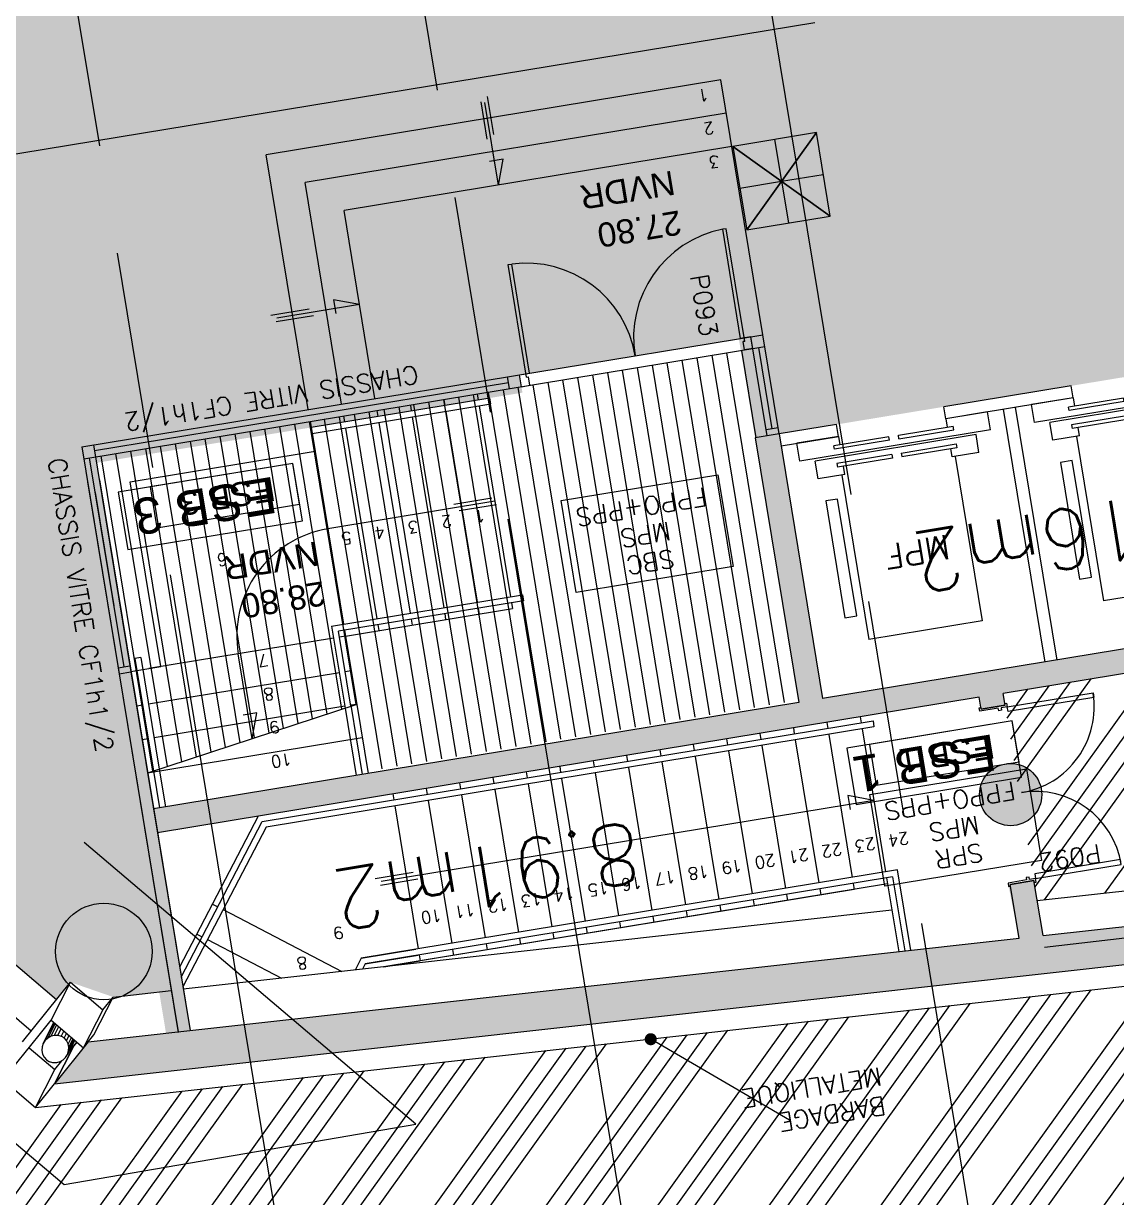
# Model space of a CAD drawing. Header units: millimetres. Extents: x 33240 to 33395, y 51607 to 51720.
# Drawn here: x 33337.76 to 33346.81, y 51675.91 to 51685.62 of the extents above; entities that cross this region are included whole.
import ezdxf
from ezdxf.enums import TextEntityAlignment as Align

# ---------------------------------------------------------------- set-up
doc = ezdxf.new("R2010")
doc.units = ezdxf.units.MM
doc.header["$LTSCALE"] = 0.3
doc.header["$MEASUREMENT"] = 0
for name, pattern in [('ACAD_ISO02W100', [15, 12, -3]), ('ACAD_ISO04W100', [30, 24, -3, 0, -3]), ('ACAD_ISO08W100', [36, 24, -3, 6, -3])]:
    doc.linetypes.add(name, pattern=pattern)
doc.layers.get('0').update_dxf_attribs({"linetype": 'CONTINUOUS'})
doc.layers.get('DEFPOINTS').update_dxf_attribs({"linetype": 'CONTINUOUS'})
for name, color, linetype in [('00-TRAMES-BAT', 7, 'ACAD_ISO08W100'), ('01-TREMIE-ESCAL-ASC', 4, 'CONTINUOUS'), ('02-MURS-PORTEUR', 1, 'CONTINUOUS'), ('02-MURS-POTEAU', 6, 'CONTINUOUS'), ('03-STRUCTURE-METALLIQUE', 212, 'CONTINUOUS'), ('04-CLOISONS', 2, 'CONTINUOUS'), ('04-PLAFOND-LIMITE', 231, 'CONTINUOUS'), ('05-MEN-INT', 4, 'CONTINUOUS'), ('05-MEN-INT-NUM', 62, 'CONTINUOUS'), ('07-REVT-BARDAGE', 213, 'CONTINUOUS'), ('07-REVT-SOL', 8, 'CONTINUOUS'), ('10-ANN-ALTITUDE', 152, 'CONTINUOUS'), ('10-ANN-NOMENCLATURE', 3, 'CONTINUOUS'), ('10-ANN-NOMPIECE', 3, 'CONTINUOUS'), ('10-ANN-SURF', 62, 'CONTINUOUS'), ('10-ANN-TEXTE', 3, 'CONTINUOUS'), ('11-RES-ISOL-FEU', 2, 'CONTINUOUS'), ('14-HACH-MURS', 253, 'CONTINUOUS'), ('14-HACH-POTEAU', 251, 'CONTINUOUS')]:
    doc.layers.add(name, color=color, linetype=linetype)
doc.styles.add('ANN', font='romans.shx')
doc.styles.add('NDP', font='ARIAL.TTF')
doc.styles.add('NIV', font='ARIAL.TTF', dxfattribs={"height": 0.2})
doc.styles.add('ROMANS', font='romans.shx', dxfattribs={"height": 0.2})
doc.styles.add('SURF', font='romans.shx', dxfattribs={"height": 0.5})

# ---------------------------------------------------------------- blocks, each defined once
blk = doc.blocks.new('M20L70D')
for points in [[(-145.5, 1.5), (-145.5, 73.5), (-141.5, 73.5), (-141.5, 1.5)], [(-1.5, 1.5), (-1.5, 73.5), (-5.5, 73.5), (-5.5, 1.5)], [(-147, 0), (-148.5, 0), (-148.5, 1.5), (-145.5, 1.5), (-145.5, -3.5), (-143.5, -3.5), (-143.5, -6), (-145.5, -6), (-145.5, -21.5), (-148.5, -21.5), (-148.5, -20), (-147, -20)], [(0, 0), (1.5, 0), (1.5, 1.5), (-1.5, 1.5), (-1.5, -3.5), (-3.5, -3.5), (-3.5, -6), (-1.5, -6), (-1.5, -21.5), (1.5, -21.5), (1.5, -20), (0, -20)]]:
    blk.add_lwpolyline(points, close=True)
for centre, start, end in [((-145.5, 1.5), 360, 90), ((-1.5, 1.5), 90, 180)]:
    blk.add_arc(centre, 72, start, end)
blk = doc.blocks.new('ASC12')
for p, q in [((-0.15, 0), (-0.15, 1.6)), ((-0.15, 1.6), (0, 1.6)), ((0, 1.25), (0, 1.6)), ((-0.32, 1.25), (-0.32, 1.475)), ((-0.32, 1.475), (-0.17, 1.475)), ((-0.17, 0.125), (-0.17, 1.475)), ((-1.6997, 0.325), (-1.6997, 1.275)), ((-0.32, 1.275), (-1.6997, 1.275)), ((-0.25, 0.84), (-0.25, 1.3)), ((-0.22, 1.3), (-0.25, 1.3)), ((-0.22, 0.84), (-0.22, 1.3)), ((-0.1, 0.84), (-0.1, 1.3)), ((-0.1, 1.3), (-0.07, 1.3)), ((-0.07, 0.84), (-0.07, 1.3)), ((-0.32, 1.25), (-0.25, 1.25)), ((0, 1.25), (-0.07, 1.25)), ((-0.22, 0.84), (-0.25, 0.84)), ((-0.1, 0.84), (-0.07, 0.84)), ((-0.25, 0.76), (-0.25, 0.3)), ((-0.22, 0.76), (-0.25, 0.76)), ((-0.22, 0.76), (-0.22, 0.3)), ((-0.1, 0.76), (-0.1, 0.3)), ((-0.1, 0.76), (-0.07, 0.76)), ((-0.07, 0.76), (-0.07, 0.3)), ((-0.32, 0.325), (-1.6997, 0.325)), ((-0.32, 0.125), (-0.32, 0.35)), ((-0.32, 0.35), (-0.25, 0.35)), ((-0.22, 0.3), (-0.2515, 0.3)), ((-0.1, 0.3), (-0.07, 0.3)), ((0, 0.35), (-0.07, 0.35)), ((0, 0), (0, 0.35)), ((-0.32, 0.125), (-0.17, 0.125)), ((-0.15, 0), (0, 0))]:
    blk.add_line(p, q)
blk.add_lwpolyline([(-1.4899, 1.3419), (-0.5101, 1.3419), (-0.5101, 1.4419), (-1.4899, 1.4419)], close=True)
blk = doc.blocks.new('SMP2')
blk.add_lwpolyline([(-1.315, 0), (0, 0), (0, -0.77), (-1.315, -0.77)], close=True)
at = {"style": 'ROMANS'}
for tag, p in [('SOLS', (-0.6457, -0.1475)), ('PAROIS', (-0.6429, -0.3769)), ('FAUX-PLAFONDS', (-0.6457, -0.6095))]:
    blk.add_attdef(tag, text='', height=0.15, dxfattribs=at).set_placement(p, align=Align.MIDDLE)
blk = doc.blocks.new('7DP18')
for p, q in [((0.055, -0.03), (0.055, 0.915)), ((0.055, 0.915), (0.085, 0.915)), ((0.085, 0), (0.085, 0.915)), ((1.855, 0), (1.855, 0.915)), ((1.885, 0.915), (1.855, 0.915)), ((1.885, -0.03), (1.885, 0.915)), ((0, -0.1), (0, 0)), ((0, 0), (0.085, 0)), ((1.94, 0), (1.855, 0)), ((1.94, -0.1), (1.94, 0)), ((0.055, -0.03), (0.07, -0.03)), ((0.07, -0.1), (0.07, -0.03)), ((1.87, -0.1), (1.87, -0.03)), ((1.885, -0.03), (1.87, -0.03)), ((0, -0.1), (0.07, -0.1)), ((1.94, -0.1), (1.87, -0.1))]:
    blk.add_line(p, q)
for centre, radius, start, end in [((0.055, 0), 0.915, 0, 88.12212), ((1.885, 0), 0.9155, 91.87788, 180)]:
    blk.add_arc(centre, radius, start, end)
blk = doc.blocks.new('PF1-2H')
blk.add_hatch(color=256).paths.add_polyline_path([(-0.001288, 0, 1), (0.001288, 0, 1)])
blk.add_circle((0, 0), 0.001288)

msp = doc.modelspace()

# ---------------------------------------------------------------- hatches: boundary and pattern name
at = {"layer": '07-REVT-SOL'}
h = msp.add_hatch(dxfattribs=at)
h.set_pattern_fill('ANSI34', color=256, style=0)
h.set_pattern_definition([(234.3505737, (57752.873, 108291.1774), (0.609448717, -0.4371181325), []), (234.3505737, (57752.69855, 108291.1487), (0.609448717, -0.4371181325), []), (234.3505737, (57752.5241, 108291.12), (0.609448717, -0.4371181325), []), (234.3505737, (57752.3497, 108291.09124), (0.609448717, -0.4371181325), [])])
h.paths.add_polyline_path([(33309.5314, 51685.8588), (33309.227, 51686.3339), (33308.7901, 51686.9168), (33308.2417, 51687.5322), (33307.7231, 51688.0157), (33307.1703, 51688.4635), (33306.6491, 51688.8373), (33306.1684, 51689.1099), (33305.6057, 51689.375), (33304.8593, 51689.5906), (33304.3981, 51689.6614), (33304.0875, 51689.6801), (33303.4661, 51689.653), (33302.8229, 51689.5078), (33302.2165, 51689.3237), (33301.8431, 51689.1436), (33301.2325, 51688.7418), (33301.0441, 51688.5546), (33300.8119, 51688.2317), (33300.636, 51687.875), (33300.5145, 51687.359), (33300.505, 51686.6688), (33300.5777, 51685.9763), (33300.7416, 51685.2753), (33300.9406, 51684.7213), (33301.0157, 51684.5876), (33307.3638, 51673.1728), (33307.5551, 51673.4027), (33307.8762, 51673.8025), (33308.1163, 51674.1181), (33308.411, 51674.5325), (33308.7556, 51675.0512), (33309.048, 51675.5283), (33309.3762, 51676.1097), (33309.5889, 51676.5207), (33309.7607, 51676.8698), (33310.0204, 51677.4522), (33310.2137, 51677.9361), (33310.3288, 51678.2748), (33310.4454, 51678.6692), (33310.6648, 51679.6374), (33310.76, 51680.4082), (33310.7988, 51681.1264), (33310.7886, 51681.6572), (33311.6353, 51681.6308), (33311.6077, 51680.7216), (33311.5149, 51679.9648), (33311.413, 51679.3793), (33311.2805, 51678.8426), (33311.0938, 51678.2397), (33310.6536, 51677.1452), (33310.0752, 51675.9925), (33309.4154, 51674.8904), (33308.8726, 51674.099), (33308.2849, 51673.3459), (33307.8733, 51672.8629), (33307.228, 51672.1682), (33306.3132, 51671.3076), (33305.9865, 51671.0325), (33305.8529, 51670.9201), (33304.975, 51670.2548), (33303.8087, 51669.4948), (33303.0073, 51669.0533), (33301.8018, 51668.4879), (33300.9566, 51668.032), (33299.3651, 51667.685), (33298.3344, 51667.4599), (33297.6468, 51667.3707), (33296.7824, 51667.2899), (33295.9203, 51667.253), (33295.2266, 51667.2152), (33294.1119, 51667.2875), (33293.3748, 51667.4449), (33292.5369, 51667.5422), (33291.7914, 51667.7628), (33290.9562, 51668.1367), (33290.4698, 51668.2741), (33289.8201, 51668.6138), (33289.1999, 51669.0055), (33288.3839, 51669.5907), (33287.876, 51669.955), (33287.2211, 51670.7667), (33274.7777, 51668.6362), (33276.256, 51659.6586), (33284.2497, 51660.9749), (33284.3561, 51660.329), (33287.1543, 51660.7657), (33287.0441, 51661.435), (33288.3848, 51661.6423), (33288.4866, 51660.9834), (33292.2493, 51661.603), (33292.1421, 51662.2745), (33293.3262, 51662.4694), (33294.2159, 51657.0657), (33297.0273, 51657.8411), (33296.5137, 51662.3558), (33296.1876, 51662.9406), (33297.1941, 51663.1064), (33297.3208, 51662.3368), (33297.3071, 51662.3342), (33297.2354, 51662.0285), (33297.1718, 51661.7039), (33297.1191, 51661.3565), (33297.0807, 51661.0087), (33297.0553, 51660.6759), (33297.0448, 51660.2508), (33297.0546, 51659.9073), (33297.0786, 51659.5031), (33297.126, 51659.0791), (33297.2144, 51658.5421), (33297.1583, 51658.5188), (33297.3195, 51657.5459), (33297.3809, 51657.5561), (33297.3948, 51657.457), (33298.8658, 51657.679), (33298.8462, 51657.7974), (33298.9103, 51657.8079), (33298.7662, 51658.6942), (33298.7288, 51659.1864), (33298.7198, 51659.4049), (33298.7232, 51660.1393), (33298.7457, 51660.5123), (33298.7907, 51660.9605), (33298.8677, 51661.4609), (33298.9907, 51662.0019), (33299.0813, 51662.4183), (33299.1901, 51662.781), (33299.4457, 51663.3946), (33299.6955, 51663.8263), (33299.9745, 51664.1844), (33300.2447, 51664.447), (33300.5617, 51664.6801), (33300.8381, 51664.8192), (33301.2209, 51664.9383), (33301.4693, 51664.9787), (33301.841, 51664.9673), (33302.2061, 51664.8995), (33302.6126, 51664.7536), (33302.9838, 51664.5426), (33303.3445, 51664.2838), (33303.6583, 51663.9764), (33303.8954, 51663.7058), (33304.1617, 51663.3541), (33304.4484, 51662.8985), (33304.7788, 51662.2731), (33305.0523, 51661.5322), (33305.2961, 51660.675), (33305.4695, 51659.9959), (33305.6024, 51659.3706), (33305.6852, 51658.9167), (33307.3767, 51659.1899), (33307.1404, 51660.5973), (33307.0303, 51661.1738), (33306.9413, 51661.6002), (33306.7799, 51662.3125), (33306.6023, 51663.0284), (33306.4522, 51663.5891), (33306.3171, 51663.5669), (33306.1501, 51664.5811), (33310.3148, 51665.2669), (33310.4416, 51664.4972), (33315.177, 51665.277), (33315.0503, 51666.0466), (33321.9737, 51667.1866), (33322.0842, 51666.5156), (33326.0968, 51667.1763), (33325.9863, 51667.8474), (33338.2877, 51669.8729), (33338.4145, 51669.1031), (33337.1627, 51668.8969), (33337.4803, 51666.9678), (33338.0209, 51667.0568), (33338.5748, 51667.148), (33338.8591, 51667.1949), (33339.4721, 51667.2958), (33339.4876, 51667.2022), (33342.9411, 51667.7709), (33342.9248, 51667.8696), (33343.8326, 51668.019), (33343.8488, 51667.9204), (33345.1427, 51668.1334), (33344.8096, 51670.1562), (33343.348, 51669.9155), (33343.2212, 51670.6853), (33356.0482, 51672.7974), (33356.1749, 51672.0277), (33354.958, 51671.8273), (33355.3024, 51669.7355), (33360.6718, 51670.6196), (33360.3274, 51672.7114), (33359.1351, 51672.5151), (33359.0083, 51673.2848), (33361.9356, 51673.7669), (33362.0461, 51673.0958), (33364.4142, 51673.4857), (33364.3037, 51674.1568), (33367.7572, 51674.7255), (33367.8839, 51673.9557), (33371.2387, 51674.5081), (33371.112, 51675.2779), (33374.9437, 51675.9088), (33375.0705, 51675.1391), (33376.6328, 51675.3963), (33376.506, 51676.1661), (33377.325, 51676.3009), (33377.0481, 51677.9827), (33376.9198, 51677.9616), (33376.6273, 51679.7377), (33376.7556, 51679.7588), (33376.4112, 51681.8507), (33376.2829, 51681.8295), (33375.9904, 51683.6056), (33376.1187, 51683.6267), (33375.8418, 51685.3086), (33360.6783, 51682.8117), (33360.8797, 51680.4431), (33357.4663, 51679.6643), (33355.8502, 51679.2955), (33350.3855, 51678.0486), (33349.3674, 51677.9353), (33349.2809, 51678.7127), (33350.1901, 51678.8161), (33350.4466, 51678.8746), (33350.1324, 51680.7824), (33345.8713, 51680.0807), (33346.1535, 51678.3669), (33347.7703, 51678.5446), (33347.8568, 51677.7672), (33337.862, 51676.655), (33331.4691, 51682.1156), (33331.436, 51682.1102), (33331.3791, 51682.4555), (33331.426, 51682.4633), (33332.4803, 51685.4342), (33333.3075, 51685.2862), (33334.1791, 51687.6816), (33333.3953, 51687.9546), (33334.4746, 51690.9071), (33334.675, 51691.1303), (33338.2027, 51692.6579), (33338.2118, 51692.6161), (33338.5092, 51692.2989), (33338.6344, 51692.0226), (33341.707, 51693.0697), (33341.5019, 51693.412), (33341.3795, 51693.7866), (33344.946, 51694.7179), (33345.2392, 51694.7817), (33348.5761, 51695.3735), (33348.8741, 51695.4084), (33348.9099, 51694.6324), (33348.9146, 51694.6048), (33352.1472, 51694.9081), (33352.1459, 51695.2202), (33352.2417, 51695.6865), (33356.3412, 51695.7195), (33356.4073, 51695.575), (33357.7275, 51698.1124), (33357.1877, 51701.3904), (33320.2349, 51695.2976), (33319.7443, 51698.296), (33309.9064, 51696.6761), (33310.4, 51693.6782), (33300.57, 51692.0596), (33300.7406, 51691.0235), (33301.5358, 51691.0422), (33302.2561, 51690.9986), (33302.8984, 51690.9343), (33303.2847, 51690.8855), (33303.8837, 51690.7723), (33304.4095, 51690.6586), (33304.8482, 51690.5355), (33305.6756, 51690.2459), (33306.363, 51689.935), (33307.0247, 51689.5803), (33307.6503, 51689.1728), (33308.244, 51688.725), (33308.7944, 51688.2296), (33309.3073, 51687.6984), (33309.7704, 51687.1258), (33310.4433, 51686.1015), (33309.6647, 51685.6359)])
h = msp.add_hatch(dxfattribs=at)
h.set_pattern_fill('CROSS', color=30, style=0)
h.set_pattern_definition([(189.35057367, (57785.36794, 108093.83487), (-0.2060594638, -0.2872968802), [0.125, -0.375]), (279.35057367, (57785.29612, 108093.88639), (0.2872968802, -0.2060594638), [0.125, -0.375])])
h.paths.add_polyline_path([(33356.6042, 51689.6618), (33356.51, 51690.2341), (33357.8741, 51690.4587), (33355.8857, 51694.81), (33355.8546, 51694.7522), (33355.6768, 51694.7514), (33355.676, 51694.9274), (33352.1472, 51694.9081), (33348.9094, 51694.604), (33347.0318, 51694.2893), (33345.3498, 51694.0074), (33343.5722, 51693.5493), (33341.707, 51693.0697), (33338.6344, 51692.0226), (33335.196, 51690.5185), (33335.1462, 51690.4652), (33334.2416, 51687.9673), (33334.2793, 51687.9537), (33334.1791, 51687.6816), (33333.3075, 51685.2862), (33333.2056, 51685.0038), (33333.1649, 51684.9971), (33332.2932, 51682.605), (33332.6935, 51682.671), (33332.7502, 51682.3265), (33332.4199, 51682.2722), (33332.4599, 51682.2788), (33334.3734, 51680.6351), (33336.1035, 51679.1695), (33338.0364, 51677.546), (33338.1527, 51677.6901), (33338.5054, 51677.5682), (33338.9857, 51677.6217), (33338.2448, 51682.1209), (33343.8811, 51683.0489), (33344.0163, 51682.2278), (33349.7392, 51683.1702), (33349.3477, 51685.5482), (33354.9803, 51686.4757), (33354.4506, 51689.6923), (33354.648, 51689.7248), (33354.7097, 51689.3499), (33356.6042, 51689.6618)])
h = msp.add_hatch(dxfattribs=at)
h.set_pattern_fill('ANSI31', color=83, angle=45, style=0)
h.set_pattern_definition([(279.35057367, (57785.36794, 108093.83487), (0.123339086, 0.02030935411), [])])
h.paths.add_polyline_path([(33343.819, 51682.1953), (33344.1764, 51680.0246), (33340.6122, 51679.4377), (33340.5213, 51679.9902), (33338.7907, 51679.4215), (33338.3598, 51682.0384), (33343.7987, 51682.934), (33343.9176, 51682.2116)])
at = {"layer": '14-HACH-MURS', "ltscale": 10}
h = msp.add_hatch(color=256, dxfattribs=at)
h.paths.add_polyline_path([(33347.8372, 51677.9433), (33347.8026, 51678.2541), (33346.2014, 51678.0759), (33346.1264, 51678.5316), (33345.9291, 51678.4991), (33346.0024, 51678.0538), (33338.2991, 51677.1965), (33338.0202, 51676.851)])
h.paths.add_polyline_path([(33350.3048, 51685.7058), (33349.3477, 51685.5482), (33350.0999, 51680.9797), (33344.377, 51680.0373), (33344.0163, 51682.2278), (33343.819, 51682.1953), (33344.1797, 51680.0048), (33338.8394, 51679.1255), (33338.8719, 51678.9282), (33345.674, 51680.0482), (33345.6902, 51679.9495), (33345.8876, 51679.982), (33345.8713, 51680.0807), (33350.1324, 51680.7824), (33350.1487, 51680.6837), (33350.3658, 51680.7194), (33350.3495, 51680.8181), (33353.1976, 51681.2871), (33353.5298, 51679.2695), (33350.7104, 51678.6262), (33350.5315, 51679.713), (33350.3243, 51679.6789), (33350.4956, 51678.5771), (33350.296, 51678.5316), (33349.3133, 51678.4222), (33349.3478, 51678.1114), (33350.3531, 51678.2233), (33354.8163, 51679.2417), (33354.7466, 51679.5471), (33353.7252, 51679.3141), (33353.395, 51681.3196), (33355.765, 51681.7098), (33356.0714, 51679.8494), (33355.7411, 51679.774), (33355.8107, 51679.4686), (33356.4317, 51679.6103), (33356.3615, 51679.9156), (33356.2667, 51679.894), (33355.9299, 51681.9397), (33352.8825, 51681.4379), (33352.473, 51683.9244), (33351.6343, 51683.7863), (33351.6668, 51683.5889), (33352.3082, 51683.6946), (33352.6851, 51681.4054), (33350.2973, 51681.0122), (33349.9203, 51683.3014), (33350.5814, 51683.4102), (33350.5489, 51683.6076), (33349.8878, 51683.4987), (33349.5775, 51685.3833), (33350.3373, 51685.5084)])
h.paths.add_polyline_path([(33351.5115, 51685.7018), (33354.4627, 51686.1877), (33354.4302, 51686.3851), (33351.479, 51685.8991)])
h.paths.add_polyline_path([(33354.9803, 51686.4757), (33354.7015, 51686.4298), (33354.734, 51686.2324), (33355.0128, 51686.2783), (33355.5181, 51683.2096), (33355.7154, 51683.2421), (33354.648, 51689.7248), (33354.4506, 51689.6923)])
at = {"layer": '14-HACH-POTEAU', "ltscale": 10}
msp.add_hatch(color=256, dxfattribs=at).paths.add_polyline_path([(33344.3253, 51684.7212), (33343.6346, 51684.6074), (33343.7484, 51683.9167), (33344.4391, 51684.0305)])

# ---------------------------------------------------------------- linework, layer by layer
at = {"layer": '00-TRAMES-BAT'}
for p, q in [((33346.3666, 51671.0715), (33340.5663, 51706.2971)), ((33346.4537, 51653.104), (33337.7706, 51705.8368)), ((33343.6584, 51652.6437), (33334.9752, 51705.3765)), ((33376.282, 51690.8954), (33271.126, 51673.5801))]:
    msp.add_line(p, q, dxfattribs=at)
at = {"layer": '01-TREMIE-ESCAL-ASC'}
for p, q in [((33343.5338, 51685.1584), (33339.7722, 51684.539)), ((33343.8811, 51683.0489), (33343.5338, 51685.1584)), ((33343.5793, 51684.8821), (33340.094, 51684.3082)), ((33340.1196, 51682.4296), (33339.7722, 51684.539)), ((33343.6247, 51684.6058), (33340.4158, 51684.0774)), ((33341.7341, 51684.5022), (33341.6203, 51684.4835)), ((33341.6947, 51684.288), (33341.7341, 51684.5022)), ((33340.3959, 51682.4751), (33340.094, 51684.3082)), ((33340.6722, 51682.5205), (33340.4158, 51684.0774)), ((33340.544, 51683.299), (33340.3298, 51683.3384)), ((33340.3298, 51683.3384), (33340.3485, 51683.2247)), ((33341.624, 51682.5253), (33340.144, 51682.2816)), ((33341.241, 51682.5129), (33341.2491, 51682.4635)), ((33341.5172, 51682.5584), (33341.5254, 51682.509)), ((33341.6322, 51682.4759), (33341.624, 51682.5253)), ((33340.1521, 51682.2322), (33341.6322, 51682.4759)), ((33340.6884, 51682.4219), (33340.6965, 51682.3725)), ((33340.9647, 51682.4674), (33340.9728, 51682.418)), ((33341.2572, 51682.4142), (33341.5172, 51680.8355)), ((33341.5335, 51682.4597), (33341.7934, 51680.8809)), ((33340.4121, 51682.3764), (33340.4204, 51682.3258)), ((33340.7046, 51682.3232), (33340.9646, 51680.7445)), ((33340.9809, 51682.3687), (33341.2409, 51680.79)), ((33340.4286, 51682.2765), (33340.6883, 51680.699)), ((33340.1602, 51682.1829), (33340.412, 51680.6535)), ((33340.3134, 51680.6372), (33341.8921, 51680.8972)), ((33341.9002, 51680.8479), (33340.3708, 51680.596)), ((33341.8016, 51680.8316), (33341.8097, 51680.7823)), ((33341.8921, 51680.8972), (33341.9002, 51680.8479)), ((33340.4283, 51680.5548), (33341.8097, 51680.7823)), ((33341.249, 51680.7406), (33341.2571, 51680.6913)), ((33341.5253, 51680.7861), (33341.5334, 51680.7368)), ((33340.3134, 51680.6372), (33340.4251, 51679.9586)), ((33340.6965, 51680.6496), (33340.7046, 51680.6003)), ((33340.9727, 51680.6951), (33340.9809, 51680.6458)), ((33340.3296, 51680.5386), (33338.8002, 51680.2867)), ((33340.4732, 51679.9744), (33340.3708, 51680.596)), ((33340.4283, 51680.5548), (33340.379, 51680.5467)), ((33340.4202, 51680.6041), (33340.4283, 51680.5548)), ((33340.4283, 51680.5548), (33340.4758, 51680.2665)), ((33338.7346, 51680.3773), (33338.6853, 51680.3691)), ((33338.6853, 51680.3691), (33338.8387, 51679.4373)), ((33338.7346, 51680.3773), (33338.8868, 51679.4531)), ((33340.3771, 51680.2503), (33338.7984, 51679.9903)), ((33340.4758, 51680.2665), (33340.4264, 51680.2584)), ((33340.4758, 51680.2665), (33340.5213, 51679.9902)), ((33338.749, 51679.9822), (33338.6997, 51679.9741)), ((33340.4226, 51679.974), (33338.8438, 51679.714)), ((33340.5213, 51679.9902), (33340.4719, 51679.9821)), ((33339.6954, 51679.9201), (33339.5816, 51679.9013)), ((33339.656, 51679.7059), (33339.6954, 51679.9201)), ((33344.6873, 51679.8857), (33344.6954, 51679.8364)), ((33344.1347, 51679.7947), (33344.1428, 51679.7454)), ((33344.411, 51679.8402), (33344.4191, 51679.7909)), ((33344.7035, 51679.7871), (33344.8985, 51678.603)), ((33338.7945, 51679.7059), (33338.7452, 51679.6978)), ((33343.5821, 51679.7038), (33343.5903, 51679.6544)), ((33343.8584, 51679.7493), (33343.8666, 51679.6999)), ((33344.151, 51679.6961), (33344.3459, 51678.512)), ((33344.4272, 51679.7416), (33344.6222, 51678.5575)), ((33342.7533, 51679.5673), (33342.7614, 51679.5179)), ((33343.0296, 51679.6128), (33343.0377, 51679.5634)), ((33343.3059, 51679.6583), (33343.314, 51679.6089)), ((33343.5984, 51679.6051), (33343.7934, 51678.421)), ((33343.8747, 51679.6506), (33344.0696, 51678.4665)), ((33342.2007, 51679.4763), (33342.2089, 51679.427)), ((33342.477, 51679.5218), (33342.4852, 51679.4725)), ((33342.7696, 51679.4686), (33342.9645, 51678.2846)), ((33343.0458, 51679.5141), (33343.2408, 51678.3301)), ((33343.3221, 51679.5596), (33343.5171, 51678.3755)), ((33341.6482, 51679.3853), (33341.6563, 51679.336)), ((33341.9245, 51679.4308), (33341.9326, 51679.3815)), ((33342.217, 51679.3776), (33342.412, 51678.1936)), ((33342.4933, 51679.4231), (33342.6882, 51678.2391)), ((33341.0956, 51679.2943), (33341.1038, 51679.245)), ((33341.0957, 51679.2943), (33341.1038, 51679.245)), ((33341.3719, 51679.3398), (33341.38, 51679.2905)), ((33341.6644, 51679.2866), (33341.8594, 51678.1026)), ((33341.9407, 51679.3321), (33342.1357, 51678.1481)), ((33340.8194, 51679.2488), (33340.8275, 51679.1995)), ((33340.8194, 51679.2488), (33340.8275, 51679.1995)), ((33341.1119, 51679.1957), (33341.3069, 51678.0116)), ((33341.3882, 51679.2411), (33341.5831, 51678.0571)), ((33344.801, 51679.195), (33344.5868, 51679.2345)), ((33344.5868, 51679.2345), (33344.6055, 51679.1207)), ((33340.8356, 51679.1502), (33341.0306, 51677.9661)), ((33339.7061, 51679.0655), (33339.0551, 51677.8159)), ((33344.9972, 51678.6193), (33340.5587, 51677.8884)), ((33345.1067, 51677.9541), (33344.9972, 51678.6193)), ((33344.9559, 51678.5618), (33340.5915, 51677.8431)), ((33344.9147, 51678.5043), (33340.7467, 51677.818)), ((33344.9147, 51678.5043), (33341.0468, 51677.8674)), ((33344.6303, 51678.5082), (33344.6385, 51678.4588)), ((33344.9066, 51678.5537), (33345.0072, 51677.943)), ((33344.9559, 51678.5618), (33345.0565, 51677.9512)), ((33344.6385, 51678.4588), (33340.7467, 51677.818)), ((33344.0778, 51678.4172), (33344.0859, 51678.3679)), ((33344.354, 51678.4627), (33344.3622, 51678.4134)), ((33339.3268, 51678.3374), (33339.3711, 51678.3143)), ((33343.5252, 51678.3262), (33343.5333, 51678.2769)), ((33343.8015, 51678.3717), (33343.8096, 51678.3224)), ((33339.4155, 51678.2912), (33340.3981, 51677.7792)), ((33342.9726, 51678.2352), (33342.9808, 51678.1859)), ((33343.2489, 51678.2807), (33343.2571, 51678.2314)), ((33342.4201, 51678.1442), (33342.4282, 51678.0949)), ((33342.6964, 51678.1897), (33342.7045, 51678.1404)), ((33339.1974, 51678.0891), (33339.2418, 51678.066)), ((33339.2861, 51678.0429), (33339.8988, 51677.7237)), ((33341.8675, 51678.0533), (33341.8757, 51678.0039)), ((33342.1438, 51678.0987), (33342.1519, 51678.0494)), ((33340.5587, 51677.8884), (33341.0109, 51677.9629)), ((33340.5915, 51677.8431), (33341.0289, 51677.9152)), ((33341.0387, 51677.9168), (33341.0468, 51677.8674)), ((33341.0387, 51677.9168), (33341.0468, 51677.8674)), ((33341.315, 51677.9623), (33341.3231, 51677.9129)), ((33341.315, 51677.9623), (33341.3231, 51677.9129)), ((33341.5913, 51678.0078), (33341.5994, 51677.9584)), ((33340.5587, 51677.8884), (33340.5082, 51677.7915)), ((33340.5915, 51677.8431), (33340.5681, 51677.7981)), ((33340.7467, 51677.818), (33341.0468, 51677.8674))]:
    msp.add_line(p, q, dxfattribs=at)
at = {"layer": '01-TREMIE-ESCAL-ASC', "linetype": 'ACAD_ISO04W100'}
for p, q in [((33341.6564, 51684.7051), (33341.6043, 51685.0213)), ((33341.6016, 51684.6682), (33341.5508, 51684.9772)), ((33341.6947, 51684.288), (33341.5822, 51684.9712)), ((33340.1269, 51683.2607), (33339.8107, 51683.2087)), ((33340.544, 51683.299), (33339.8608, 51683.1865)), ((33340.1638, 51683.206), (33339.8548, 51683.1551)), ((33341.6635, 51681.6703), (33340.2821, 51681.4428)), ((33341.6405, 51681.6969), (33341.3243, 51681.6449)), ((33341.6773, 51681.6422), (33341.3684, 51681.5913)), ((33339.656, 51679.7059), (33339.5403, 51680.4086)), ((33340.5213, 51679.9902), (33338.7907, 51679.4215)), ((33344.801, 51679.195), (33340.7233, 51678.5236)), ((33340.9895, 51678.5978), (33340.6733, 51678.5458)), ((33341.0263, 51678.5431), (33340.7174, 51678.4922))]:
    msp.add_line(p, q, dxfattribs=at)
at = {"layer": '01-TREMIE-ESCAL-ASC', "linetype": 'ACAD_ISO02W100'}
for p, q in [((33340.1358, 51682.3309), (33340.1765, 51682.0842)), ((33338.6471, 51681.8324), (33340.1765, 51682.0842)), ((33338.8989, 51680.303), (33338.6471, 51681.8324)), ((33338.6522, 51680.2624), (33338.8989, 51680.303)), ((33340.4251, 51679.9586), (33340.5168, 51679.4017)), ((33340.4719, 51679.9821), (33340.5662, 51679.4098)), ((33340.5213, 51679.9902), (33340.6155, 51679.418)), ((33340.5668, 51679.714), (33338.7907, 51679.4215)), ((33338.8387, 51679.4373), (33338.8887, 51679.1336)), ((33338.8868, 51679.4531), (33338.9381, 51679.1418))]:
    msp.add_line(p, q, dxfattribs=at)
at = {"layer": '01-TREMIE-ESCAL-ASC'}
msp.add_lwpolyline([(33339.0686, 51677.7336), (33339.7389, 51679.0203), (33344.7941, 51679.8526), (33344.8022, 51679.8033), (33339.7717, 51678.975), (33339.0821, 51677.6514)], dxfattribs=at)
at = {"layer": '01-TREMIE-ESCAL-ASC', "linetype": 'ACAD_ISO04W100'}
msp.add_arc((33340.4283, 51680.5548), 0.9, 99.35057, 189.42921, dxfattribs=at)
at = {"layer": '02-MURS-PORTEUR'}
for p, q in [((33344.0163, 51682.2278), (33343.819, 51682.1953)), ((33343.819, 51682.1953), (33344.1797, 51680.0048)), ((33344.0163, 51682.2278), (33344.377, 51680.0373)), ((33350.0999, 51680.9797), (33344.377, 51680.0373)), ((33350.1324, 51680.7824), (33345.8713, 51680.0807)), ((33345.8876, 51679.982), (33345.8713, 51680.0807)), ((33344.1797, 51680.0048), (33338.8394, 51679.1255)), ((33345.674, 51680.0482), (33338.8719, 51678.9282)), ((33345.6902, 51679.9495), (33345.674, 51680.0482)), ((33345.8876, 51679.982), (33345.6902, 51679.9495)), ((33346.1264, 51678.5316), (33345.9291, 51678.4991)), ((33346.0024, 51678.0538), (33345.9291, 51678.4991)), ((33346.2014, 51678.0759), (33346.1264, 51678.5316)), ((33346.2014, 51678.0759), (33347.8026, 51678.2541)), ((33338.2991, 51677.1965), (33346.0024, 51678.0538)), ((33338.0202, 51676.851), (33347.8372, 51677.9433)), ((33338.2991, 51677.1965), (33338.0201, 51676.8508))]:
    msp.add_line(p, q, dxfattribs=at)
at = {"layer": '02-MURS-PORTEUR', "color": 4}
for p, q in [((33346.1535, 51678.3669), (33347.77, 51678.5468)), ((33344.9507, 51678.2859), (33339.0852, 51677.6331)), ((33338.5054, 51677.5682), (33338.9857, 51677.6217)), ((33338.3455, 51677.2542), (33338.5054, 51677.5682)), ((33338.4203, 51677.4628), (33338.5054, 51677.5682)), ((33338.2991, 51677.1965), (33338.3455, 51677.2542))]:
    msp.add_line(p, q, dxfattribs=at)
at = {"layer": '02-MURS-PORTEUR'}
msp.add_circle((33338.4286, 51677.9448), 0.4, dxfattribs=at)
at = {"layer": '02-MURS-POTEAU', "color": 4}
for p, q in [((33344.3253, 51684.7212), (33343.7484, 51683.9167)), ((33343.6346, 51684.6074), (33344.4391, 51684.0305))]:
    msp.add_line(p, q, dxfattribs=at)
at = {"layer": '02-MURS-POTEAU'}
msp.add_lwpolyline([(33344.3253, 51684.7212), (33343.6346, 51684.6074), (33343.7484, 51683.9167), (33344.4391, 51684.0305)], close=True, dxfattribs=at)
at = {"layer": '03-STRUCTURE-METALLIQUE'}
for p, q in [((33338.0364, 51677.546), (33337.1958, 51678.2581)), ((33337.8272, 51677.2868), (33337.0371, 51677.9562)), ((33337.7552, 51677.1976), (33338.1527, 51677.6901)), ((33337.9929, 51677.3758), (33338.1527, 51677.69)), ((33338.1361, 51677.6694), (33338.1527, 51677.69)), ((33338.1527, 51677.69), (33338.4203, 51677.4628)), ((33338.4203, 51677.4628), (33338.2608, 51677.1492)), ((33337.8933, 51677.2524), (33337.9929, 51677.3758)), ((33337.9269, 51677.1844), (33338.0148, 51677.3572)), ((33337.9429, 51677.2103), (33338.0168, 51677.3555)), ((33338.0246, 51677.3489), (33337.9647, 51677.2313)), ((33338.0375, 51677.3379), (33337.9907, 51677.246)), ((33337.9929, 51677.3758), (33338.2605, 51677.1485)), ((33337.661, 51676.9642), (33337.8933, 51677.2524)), ((33337.9647, 51677.2312), (33337.9907, 51677.2459)), ((33337.9907, 51677.2459), (33338.0192, 51677.2534)), ((33338.0192, 51677.2534), (33338.0548, 51677.3232)), ((33338.0192, 51677.2534), (33338.0483, 51677.2529)), ((33338.0483, 51677.253), (33338.0752, 51677.3059)), ((33338.0483, 51677.2529), (33338.0758, 51677.2448)), ((33338.0973, 51677.2871), (33338.0758, 51677.2448)), ((33338.1, 51677.2294), (33338.0758, 51677.2448)), ((33338.1197, 51677.2681), (33338.1, 51677.2294)), ((33338.1193, 51677.2078), (33338.1409, 51677.2501)), ((33338.1593, 51677.2345), (33338.1324, 51677.1816)), ((33337.8107, 51677.1484), (33338.0219, 51676.969)), ((33337.9178, 51677.1554), (33337.916, 51677.1253)), ((33337.9269, 51677.1844), (33337.9178, 51677.1554)), ((33337.9429, 51677.2102), (33337.9269, 51677.1844)), ((33337.9429, 51677.2102), (33337.9647, 51677.2312)), ((33338.18, 51677.1649), (33338.0201, 51676.851)), ((33338.0202, 51676.851), (33338.18, 51677.1649)), ((33338.1194, 51677.2078), (33338.1, 51677.2294)), ((33338.1324, 51677.1815), (33338.1194, 51677.2078)), ((33338.187, 51677.2109), (33338.1272, 51677.0933)), ((33338.1382, 51677.1524), (33338.1324, 51677.1815)), ((33338.1356, 51677.1099), (33338.18, 51677.1649)), ((33338.1364, 51677.1223), (33338.1831, 51677.2142)), ((33338.1364, 51677.1223), (33338.1382, 51677.1524)), ((33338.1382, 51677.1524), (33338.1737, 51677.2222)), ((33338.18, 51677.1649), (33338.1799, 51677.1649)), ((33338.18, 51677.1649), (33338.2049, 51677.1958)), ((33338.2049, 51677.1958), (33338.18, 51677.1649)), ((33338.18, 51677.1649), (33338.18, 51677.1649)), ((33337.916, 51677.1253), (33337.9217, 51677.0961)), ((33337.9217, 51677.0961), (33337.9347, 51677.0699)), ((33337.9347, 51677.0699), (33337.9541, 51677.0483)), ((33337.9541, 51677.0483), (33337.9783, 51677.0329)), ((33338.0219, 51676.969), (33338.0802, 51677.0413)), ((33338.0894, 51677.0464), (33338.0634, 51677.0317)), ((33338.1111, 51677.0674), (33338.0894, 51677.0464)), ((33338.1111, 51677.0674), (33338.1272, 51677.0933)), ((33338.1272, 51677.0933), (33338.1364, 51677.1223)), ((33337.862, 51676.6551), (33338.0219, 51676.969)), ((33338.0058, 51677.0248), (33337.9783, 51677.0329)), ((33338.0349, 51677.0243), (33338.0058, 51677.0248)), ((33338.0634, 51677.0317), (33338.0349, 51677.0243)), ((33337.5945, 51676.8818), (33337.8621, 51676.6549)), ((33337.862, 51676.655), (33338.0201, 51676.8509))]:
    msp.add_line(p, q, dxfattribs=at)
at = {"layer": '04-CLOISONS'}
for p, q in [((33346.4347, 51682.6261), (33345.3809, 51682.4525)), ((33346.451, 51682.5274), (33346.4347, 51682.6261)), ((33346.451, 51682.5274), (33345.3972, 51682.3539)), ((33345.3972, 51682.3539), (33345.3809, 51682.4525)), ((33346.2182, 51680.3405), (33345.8738, 51682.4324)), ((33346.3169, 51680.3568), (33345.9724, 51682.4486)), ((33344.4929, 51682.3063), (33344.0163, 51682.2278)), ((33344.5091, 51682.2076), (33344.4929, 51682.3063)), ((33344.0326, 51682.1292), (33344.5091, 51682.2076)), ((33338.5539, 51680.244), (33339.0429, 51677.274)), ((33338.6526, 51680.2603), (33339.1416, 51677.2903))]:
    msp.add_line(p, q, dxfattribs=at)
at = {"layer": '04-PLAFOND-LIMITE', "linetype": 'ACAD_ISO02W100'}
for p, q in [((33341.0091, 51676.5165, -0.5979), (33333.4001, 51682.976, -0.5979)), ((33330.7339, 51682.2685), (33338.0996, 51676.0156, -32.1247)), ((33338.0996, 51676.0156, -32.1247), (33341.0091, 51676.5165, -0.5979))]:
    msp.add_line(p, q, dxfattribs=at)
at = {"layer": '05-MEN-INT'}
for p, q in [((33338.2448, 51682.1209), (33343.8811, 51683.0489)), ((33343.9176, 51682.2116), (33343.7824, 51683.0327)), ((33344.0163, 51682.2278), (33343.8811, 51683.0489)), ((33338.2611, 51682.0222), (33343.8974, 51682.9503)), ((33343.9588, 51682.2691), (33343.848, 51682.9421)), ((33341.7858, 51682.6026), (33341.7695, 51682.7012)), ((33341.7777, 51682.6519), (33338.3516, 51682.0878)), ((33344.0082, 51682.2772), (33343.9095, 51682.2609)), ((33338.2448, 51682.1209), (33338.5539, 51680.244)), ((33338.3435, 51682.1371), (33338.6526, 51680.2603)), ((33338.5951, 51680.3015), (33338.3104, 51682.0303)), ((33338.2923, 51681.8326), (33339.0421, 51677.2792)), ((33338.391, 51681.8488), (33339.1416, 51677.2903)), ((33338.5122, 51680.8046), (33338.3579, 51681.742)), ((33338.5458, 51680.2934), (33338.6444, 51680.3096)), ((33338.5539, 51680.244), (33338.6526, 51680.2603))]:
    msp.add_line(p, q, dxfattribs=at)
at = {"layer": '07-REVT-BARDAGE'}
msp.add_line((33337.8621, 51676.6549), (33347.8568, 51677.7672), dxfattribs=at)
at = {"layer": '10-ANN-NOMENCLATURE'}
for p, q in [((33339.993, 51681.9842), (33338.5475, 51681.7462)), ((33340.0711, 51681.5098), (33339.993, 51681.9842)), ((33338.5475, 51681.7462), (33338.6256, 51681.2718)), ((33338.6256, 51681.2718), (33340.0711, 51681.5098)), ((33345.947, 51679.8529), (33344.5766, 51679.6272)), ((33346.0238, 51679.3863), (33345.947, 51679.8529)), ((33344.5766, 51679.6272), (33344.6534, 51679.1606)), ((33344.6534, 51679.1606), (33346.0238, 51679.3863))]:
    msp.add_line(p, q, dxfattribs=at)
at = {"layer": '10-ANN-NOMPIECE'}
for p, q in [((33339.993, 51681.9842), (33338.8115, 51681.7896)), ((33340.0487, 51681.6459), (33339.993, 51681.9842)), ((33338.8115, 51681.7896), (33338.8672, 51681.4513)), ((33338.8672, 51681.4513), (33340.0487, 51681.6459)), ((33345.947, 51679.8529), (33344.7654, 51679.6583)), ((33346.0027, 51679.5146), (33345.947, 51679.8529)), ((33344.7654, 51679.6583), (33344.8212, 51679.32)), ((33344.8212, 51679.32), (33346.0027, 51679.5146))]:
    msp.add_line(p, q, dxfattribs=at)
at = {"layer": '10-ANN-TEXTE'}
msp.add_line((33344.1016, 51676.5483), (33342.9544, 51677.2189), dxfattribs=at)
at = {"layer": '10-ANN-TEXTE', "const_width": 0.05}
msp.add_lwpolyline([(33342.9294, 51677.2189, 1), (33342.9794, 51677.2189, 1)], format="xyb", close=True, dxfattribs=at)
at = {"layer": '11-RES-ISOL-FEU', "linetype": 'ACAD_ISO04W100', "const_width": 0.2}
for points in [[(33344.2751, 51680.0408), (33343.7824, 51683.0327)], [(33341.8763, 51682.6682), (33338.253, 51682.0715), (33339.0583, 51677.1804)], [(33355.7291, 51681.8053), (33340.6317, 51679.3193)], [(33339.1527, 51677.1909), (33346.1218, 51677.9665), (33346.0148, 51678.5015)]]:
    msp.add_lwpolyline(points, dxfattribs=at)
at = {"layer": '11-RES-ISOL-FEU'}
msp.add_lwpolyline([(33350.7327, 51678.5287), (33350.5125, 51678.4784), (33346.213, 51677.9766)], dxfattribs=at)
at = {"layer": 'DEFPOINTS'}
for p, q in [((33343.7484, 51683.9167), (33344.3253, 51684.7212)), ((33343.98, 51684.6643), (33344.0937, 51683.9736)), ((33344.4391, 51684.0305), (33343.6346, 51684.6074)), ((33344.0368, 51684.319), (33344.3822, 51684.3758)), ((33343.6915, 51684.2621), (33344.0368, 51684.319))]:
    msp.add_line(p, q, dxfattribs=at)

# ---------------------------------------------------------------- block references
at = {"layer": '01-TREMIE-ESCAL-ASC', "rotation": 99.35057366828106}
for p in [(33347.6844, 51682.7305), (33345.7425, 51682.4107)]:
    msp.add_blockref('ASC12', p, dxfattribs=at)
at = {"layer": '05-MEN-INT', "rotation": 9.350573666156631}
msp.add_blockref('7DP18', (33341.8682, 51682.7175), dxfattribs=at)
at = {"layer": '05-MEN-INT', "xscale": 0.009999999998770808, "yscale": 0.01000000000203727, "zscale": 0.01, "rotation": 279.3505736694325}
msp.add_blockref('M20L70D', (33346.1264, 51678.5316), dxfattribs=at)
at = {"layer": '10-ANN-TEXTE', "rotation": 189.350573668281}
for p, values in [((33342.3379, 51680.9168), {'SOLS': 'SBC', 'PAROIS': 'MPS', 'FAUX-PLAFONDS': 'FPPO+PPS'}), ((33344.8917, 51678.4844), {'SOLS': 'SPR', 'PAROIS': 'MPS', 'FAUX-PLAFONDS': 'FPPO+PPS'})]:
    msp.add_blockref('SMP2', p, dxfattribs=at).add_auto_attribs(values)
at = {"layer": '11-RES-ISOL-FEU', "linetype": 'Continuous', "xscale": 199.9999999999998, "yscale": 200, "zscale": 200, "rotation": 189.3505736683658}
msp.add_blockref('PF1-2H', (33345.9331, 51679.2432), dxfattribs=at)

# ---------------------------------------------------------------- texts
at = {"layer": '01-TREMIE-ESCAL-ASC', "color": 3, "style": 'ANN'}
for s, height, p in [('1', 0.1, (33343.4245, 51685.0888)), ('2', 0.1, (33343.47, 51684.8125)), ('3', 0.1, (33343.5155, 51684.5362)), ('3', 0.1, (33341.023, 51681.5133)), ('2', 0.1, (33341.2993, 51681.5588)), ('1', 0.1, (33341.5756, 51681.6043)), ('5', 0.1, (33340.4705, 51681.4223)), ('4', 0.1, (33340.7468, 51681.4678)), ('MPF', 0.2, (33345.41, 51681.3947)), ('6', 0.1, (33339.4422, 51681.2448)), ('7', 0.1, (33339.7816, 51680.4091)), ('8', 0.1, (33339.827, 51680.1328)), ('9', 0.1, (33339.8725, 51679.8565)), ('10', 0.1, (33339.9728, 51679.5892)), ('23', 0.1, (33344.8061, 51678.8894)), ('24', 0.1, (33345.0824, 51678.9349)), ('21', 0.1, (33344.2535, 51678.7984)), ('22', 0.1, (33344.5298, 51678.8439)), ('19', 0.1, (33343.701, 51678.7074)), ('20', 0.1, (33343.9773, 51678.7529)), ('17', 0.1, (33343.1484, 51678.6165)), ('18', 0.1, (33343.4247, 51678.662)), ('15', 0.1, (33342.5959, 51678.5255)), ('16', 0.1, (33342.8721, 51678.571)), ('13', 0.1, (33342.0433, 51678.4345)), ('14', 0.1, (33342.3138, 51678.479)), ('11', 0.1, (33341.4907, 51678.3435)), ('12', 0.1, (33341.767, 51678.389)), ('10', 0.1, (33341.2145, 51678.298)), ('9', 0.1, (33340.4024, 51678.1542)), ('8', 0.1, (33340.1028, 51677.9057))]:
    msp.add_text(s, height=height, rotation=189.35057, dxfattribs=at).set_placement(p)
at = {"layer": '05-MEN-INT-NUM', "style": 'ANN'}
for s, rotation, p in [('P093', 279.35057, (33343.2801, 51683.5382)), ('P092', 189.35057, (33346.6667, 51678.8344))]:
    msp.add_text(s, height=0.15, rotation=rotation, dxfattribs=at).set_placement(p)
at = {"layer": '10-ANN-ALTITUDE', "char_height": 0.2, "width": 1.395, "attachment_point": 1, "rotation": 189.35057, "style": 'NIV'}
for s, insert in [('27.80 NVDR', (33343.2224, 51683.8817)), ('28.80 NVDR', (33340.2752, 51680.8133))]:
    msp.add_mtext(s, dxfattribs=dict(at, insert=insert))
at = {"layer": '10-ANN-NOMENCLATURE', "style": 'NDP'}
for s, p in [('ESB 3', (33339.8265, 51681.875)), ('ESB 1', (33345.7805, 51679.7437))]:
    msp.add_text(s, height=0.3, rotation=189.3506, dxfattribs=at).set_placement(p)
at = {"layer": '10-ANN-NOMPIECE', "style": 'NDP'}
for s, p in [('ESB 3', (33339.8265, 51681.875)), ('ESB 1', (33345.7805, 51679.7437))]:
    msp.add_text(s, height=0.2, rotation=189.3506, dxfattribs=at).set_placement(p)
at = {"layer": '10-ANN-SURF', "style": 'SURF'}
for s, p in [('12.16m2', (33348.0489, 51681.8865)), ('8.91m2', (33342.8256, 51679.0238))]:
    msp.add_text(s, height=0.5, rotation=189.35057, dxfattribs=at).set_placement(p)
at = {"layer": '10-ANN-TEXTE', "style": 'ANN'}
for s, rotation, p in [('CHASSIS VITRE CF1h1/2', 189.35057, (33341.0184, 51682.7964)), ('CHASSIS VITRE CF1h1/2', 279.35057, (33337.9635, 51682.017)), ('METALLIQUE', 189.35057, (33344.8518, 51676.9873)), ('BARDAGE', 189.35057, (33344.8835, 51676.7464))]:
    msp.add_text(s, height=0.15, rotation=rotation, dxfattribs=at).set_placement(p)

doc.saveas('drawing.dxf')
